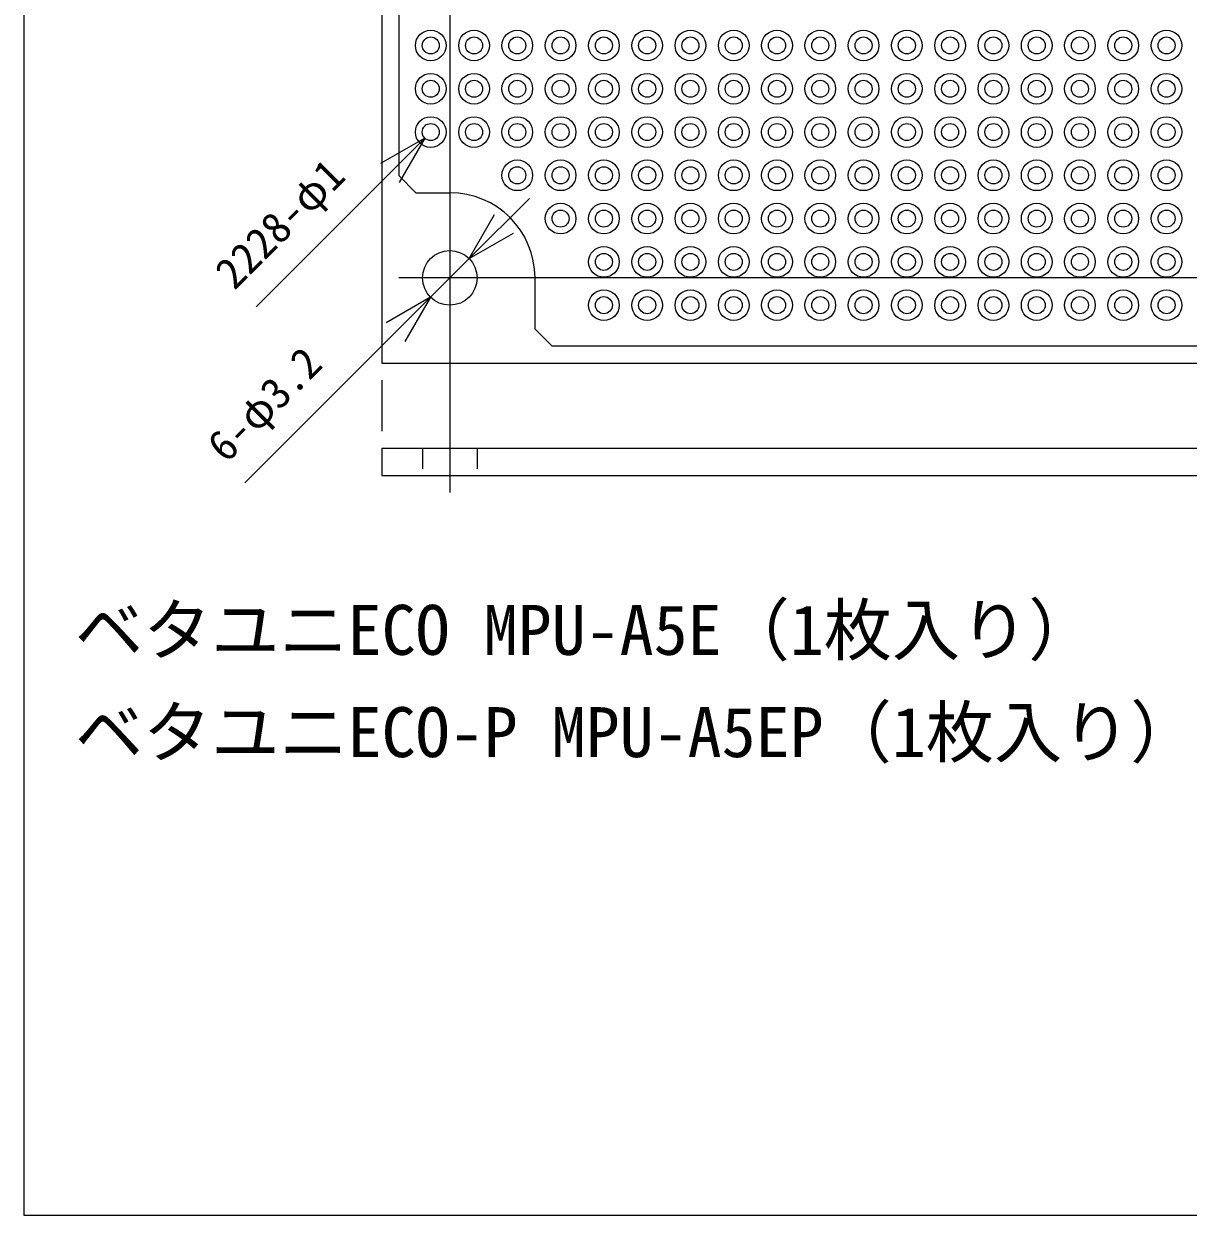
# Model space of a CAD drawing. Units: millimetres on the paper. Extents: x -95 to 95, y -138 to 138.
# Drawn here: x -95 to -26.7, y -138.5 to -68.6 of the extents above; entities that cross this region are included whole.
import ezdxf
from ezdxf.enums import TextEntityAlignment as Align

# ---------------------------------------------------------------- set-up
doc = ezdxf.new("R2010")
doc.units = ezdxf.units.MM
doc.linetypes.add('DASHED1', pattern=[1.8, 1.2, -0.6])
for name, color, linetype in [('0-0', 4, 'Continuous'), ('0-1', 7, 'Continuous'), ('0-2', 7, 'Continuous')]:
    doc.layers.add(name, color=color, linetype=linetype)
doc.styles.add('ＭＳ ゴシック', font='')
doc.styles.get('ＭＳ ゴシック').set_extended_font_data('MS Gothic')

msp = doc.modelspace()

# ---------------------------------------------------------------- linework, layer by layer
at = {"layer": '0-0', "color": 7}
for p, q in [((-95, 138.5), (-95, -138.5)), ((-95, -138.5), (95, -138.5))]:
    msp.add_line(p, q, dxfattribs=at)
at = {"layer": '0-0'}
for p, q in [((-70, 126.5), (-70, -96.1)), ((-71.474, -75.294), (-81.373, -85.193)), ((-71.474, -75.294), (-74.072, -76.794)), ((-71.474, -75.294), (-72.974, -77.892)), ((-68.869, -82.369), (-66.271, -80.869)), ((-68.869, -82.369), (-71.131, -84.631)), ((79, -83.5), (-73, -83.5)), ((-71.131, -84.631), (-82.021, -95.521)), ((-71.131, -84.631), (-73.729, -86.131)), ((-71.131, -84.631), (-72.631, -87.229)), ((-74, -89.5), (-74, -92.5))]:
    msp.add_line(p, q, dxfattribs=at)
msp.add_lwpolyline([(-65.333, -78.833), (-68.869, -82.369), (-67.369, -79.771)], dxfattribs=at)
at = {"layer": '0-1'}
for p, q in [((-73, 10.5), (-73, -77.5)), ((-73, -77.5), (-72, -78.5)), ((-72, -78.5), (-70, -78.5)), ((-65, -86.5), (-65, -83.5)), ((-65, -86.5), (-64, -87.5)), ((64, -87.5), (-64, -87.5)), ((-74, -93.5), (74, -93.5)), ((-74, -93.5), (-74, -95.1)), ((-74, -95.1), (74, -95.1))]:
    msp.add_line(p, q, dxfattribs=at)
at = {"layer": '0-1', "linetype": 'DASHED1'}
for p, q in [((-71.6, -93.5), (-71.6, -95.1)), ((-68.4, -93.5), (-68.4, -95.1))]:
    msp.add_line(p, q, dxfattribs=at)
at = {"layer": '0-1'}
msp.add_lwpolyline([(-74, -88.5), (74, -88.5), (74, 121.5), (-74, 121.5)], close=True, dxfattribs=at)
msp.add_circle((-70, -83.5), 1.6, dxfattribs=at)
msp.add_arc((-70, -83.5), 5, 0, 90, dxfattribs=at)
at = {"layer": '0-2'}
for centre, radius in [((-71.12, -69.86), 0.9), ((-68.58, -69.86), 0.9), ((-66.04, -69.86), 0.9), ((-63.5, -69.86), 0.9), ((-60.96, -69.86), 0.9), ((-58.42, -69.86), 0.9), ((-55.88, -69.86), 0.9), ((-53.34, -69.86), 0.9), ((-50.8, -69.86), 0.9), ((-48.26, -69.86), 0.9), ((-45.72, -69.86), 0.9), ((-43.18, -69.86), 0.9), ((-40.64, -69.86), 0.9), ((-38.1, -69.86), 0.9), ((-35.56, -69.86), 0.9), ((-33.02, -69.86), 0.9), ((-30.48, -69.86), 0.9), ((-27.94, -69.86), 0.9), ((-71.12, -69.86), 0.5), ((-68.58, -69.86), 0.5), ((-66.04, -69.86), 0.5), ((-63.5, -69.86), 0.5), ((-60.96, -69.86), 0.5), ((-58.42, -69.86), 0.5), ((-55.88, -69.86), 0.5), ((-53.34, -69.86), 0.5), ((-50.8, -69.86), 0.5), ((-48.26, -69.86), 0.5), ((-45.72, -69.86), 0.5), ((-43.18, -69.86), 0.5), ((-40.64, -69.86), 0.5), ((-38.1, -69.86), 0.5), ((-35.56, -69.86), 0.5), ((-33.02, -69.86), 0.5), ((-30.48, -69.86), 0.5), ((-27.94, -69.86), 0.5), ((-71.12, -72.4), 0.9), ((-71.12, -72.4), 0.5), ((-68.58, -72.4), 0.9), ((-68.58, -72.4), 0.5), ((-66.04, -72.4), 0.9), ((-66.04, -72.4), 0.5), ((-63.5, -72.4), 0.9), ((-63.5, -72.4), 0.5), ((-60.96, -72.4), 0.9), ((-60.96, -72.4), 0.5), ((-58.42, -72.4), 0.9), ((-58.42, -72.4), 0.5), ((-55.88, -72.4), 0.9), ((-55.88, -72.4), 0.5), ((-53.34, -72.4), 0.9), ((-53.34, -72.4), 0.5), ((-50.8, -72.4), 0.9), ((-50.8, -72.4), 0.5), ((-48.26, -72.4), 0.9), ((-48.26, -72.4), 0.5), ((-45.72, -72.4), 0.9), ((-45.72, -72.4), 0.5), ((-43.18, -72.4), 0.9), ((-43.18, -72.4), 0.5), ((-40.64, -72.4), 0.9), ((-40.64, -72.4), 0.5), ((-38.1, -72.4), 0.9), ((-38.1, -72.4), 0.5), ((-35.56, -72.4), 0.9), ((-35.56, -72.4), 0.5), ((-33.02, -72.4), 0.9), ((-33.02, -72.4), 0.5), ((-30.48, -72.4), 0.9), ((-30.48, -72.4), 0.5), ((-27.94, -72.4), 0.9), ((-27.94, -72.4), 0.5), ((-71.12, -74.94), 0.9), ((-68.58, -74.94), 0.9), ((-66.04, -74.94), 0.9), ((-63.5, -74.94), 0.9), ((-60.96, -74.94), 0.9), ((-58.42, -74.94), 0.9), ((-55.88, -74.94), 0.9), ((-53.34, -74.94), 0.9), ((-50.8, -74.94), 0.9), ((-48.26, -74.94), 0.9), ((-45.72, -74.94), 0.9), ((-43.18, -74.94), 0.9), ((-40.64, -74.94), 0.9), ((-38.1, -74.94), 0.9), ((-35.56, -74.94), 0.9), ((-33.02, -74.94), 0.9), ((-30.48, -74.94), 0.9), ((-27.94, -74.94), 0.9), ((-71.12, -74.94), 0.5), ((-68.58, -74.94), 0.5), ((-66.04, -74.94), 0.5), ((-63.5, -74.94), 0.5), ((-60.96, -74.94), 0.5), ((-58.42, -74.94), 0.5), ((-55.88, -74.94), 0.5), ((-53.34, -74.94), 0.5), ((-50.8, -74.94), 0.5), ((-48.26, -74.94), 0.5), ((-45.72, -74.94), 0.5), ((-43.18, -74.94), 0.5), ((-40.64, -74.94), 0.5), ((-38.1, -74.94), 0.5), ((-35.56, -74.94), 0.5), ((-33.02, -74.94), 0.5), ((-30.48, -74.94), 0.5), ((-27.94, -74.94), 0.5), ((-66.04, -77.48), 0.9), ((-63.5, -77.48), 0.9), ((-60.96, -77.48), 0.9), ((-58.42, -77.48), 0.9), ((-55.88, -77.48), 0.9), ((-53.34, -77.48), 0.9), ((-50.8, -77.48), 0.9), ((-48.26, -77.48), 0.9), ((-45.72, -77.48), 0.9), ((-43.18, -77.48), 0.9), ((-40.64, -77.48), 0.9), ((-38.1, -77.48), 0.9), ((-35.56, -77.48), 0.9), ((-33.02, -77.48), 0.9), ((-30.48, -77.48), 0.9), ((-27.94, -77.48), 0.9), ((-66.04, -77.48), 0.5), ((-63.5, -77.48), 0.5), ((-60.96, -77.48), 0.5), ((-58.42, -77.48), 0.5), ((-55.88, -77.48), 0.5), ((-53.34, -77.48), 0.5), ((-50.8, -77.48), 0.5), ((-48.26, -77.48), 0.5), ((-45.72, -77.48), 0.5), ((-43.18, -77.48), 0.5), ((-40.64, -77.48), 0.5), ((-38.1, -77.48), 0.5), ((-35.56, -77.48), 0.5), ((-33.02, -77.48), 0.5), ((-30.48, -77.48), 0.5), ((-27.94, -77.48), 0.5), ((-63.5, -80.02), 0.9), ((-63.5, -80.02), 0.5), ((-60.96, -80.02), 0.9), ((-60.96, -80.02), 0.5), ((-58.42, -80.02), 0.9), ((-58.42, -80.02), 0.5), ((-55.88, -80.02), 0.9), ((-55.88, -80.02), 0.5), ((-53.34, -80.02), 0.9), ((-53.34, -80.02), 0.5), ((-50.8, -80.02), 0.9), ((-50.8, -80.02), 0.5), ((-48.26, -80.02), 0.9), ((-48.26, -80.02), 0.5), ((-45.72, -80.02), 0.9), ((-45.72, -80.02), 0.5), ((-43.18, -80.02), 0.9), ((-43.18, -80.02), 0.5), ((-40.64, -80.02), 0.9), ((-40.64, -80.02), 0.5), ((-38.1, -80.02), 0.9), ((-38.1, -80.02), 0.5), ((-35.56, -80.02), 0.9), ((-35.56, -80.02), 0.5), ((-33.02, -80.02), 0.9), ((-33.02, -80.02), 0.5), ((-30.48, -80.02), 0.9), ((-30.48, -80.02), 0.5), ((-27.94, -80.02), 0.9), ((-27.94, -80.02), 0.5), ((-60.96, -82.56), 0.9), ((-58.42, -82.56), 0.9), ((-55.88, -82.56), 0.9), ((-53.34, -82.56), 0.9), ((-50.8, -82.56), 0.9), ((-48.26, -82.56), 0.9), ((-45.72, -82.56), 0.9), ((-43.18, -82.56), 0.9), ((-40.64, -82.56), 0.9), ((-38.1, -82.56), 0.9), ((-35.56, -82.56), 0.9), ((-33.02, -82.56), 0.9), ((-30.48, -82.56), 0.9), ((-27.94, -82.56), 0.9), ((-60.96, -82.56), 0.5), ((-58.42, -82.56), 0.5), ((-55.88, -82.56), 0.5), ((-53.34, -82.56), 0.5), ((-50.8, -82.56), 0.5), ((-48.26, -82.56), 0.5), ((-45.72, -82.56), 0.5), ((-43.18, -82.56), 0.5), ((-40.64, -82.56), 0.5), ((-38.1, -82.56), 0.5), ((-35.56, -82.56), 0.5), ((-33.02, -82.56), 0.5), ((-30.48, -82.56), 0.5), ((-27.94, -82.56), 0.5), ((-60.96, -85.1), 0.9), ((-58.42, -85.1), 0.9), ((-55.88, -85.1), 0.9), ((-53.34, -85.1), 0.9), ((-50.8, -85.1), 0.9), ((-48.26, -85.1), 0.9), ((-45.72, -85.1), 0.9), ((-43.18, -85.1), 0.9), ((-40.64, -85.1), 0.9), ((-38.1, -85.1), 0.9), ((-35.56, -85.1), 0.9), ((-33.02, -85.1), 0.9), ((-30.48, -85.1), 0.9), ((-27.94, -85.1), 0.9), ((-60.96, -85.1), 0.5), ((-58.42, -85.1), 0.5), ((-55.88, -85.1), 0.5), ((-53.34, -85.1), 0.5), ((-50.8, -85.1), 0.5), ((-48.26, -85.1), 0.5), ((-45.72, -85.1), 0.5), ((-43.18, -85.1), 0.5), ((-40.64, -85.1), 0.5), ((-38.1, -85.1), 0.5), ((-35.56, -85.1), 0.5), ((-33.02, -85.1), 0.5), ((-30.48, -85.1), 0.5), ((-27.94, -85.1), 0.5)]:
    msp.add_circle(centre, radius, dxfattribs=at)

# ---------------------------------------------------------------- texts
at = {"layer": '0-0', "style": 'ＭＳ ゴシック'}
for s, p in [('2228-φ1', (-82.257, -84.663)), ('6-φ3.2', (-82.728, -94.814))]:
    msp.add_text(s, height=1.833, rotation=45, dxfattribs=at).set_placement(p, align=Align.BOTTOM_LEFT)
at = {"layer": '0-0', "color": 7, "style": 'ＭＳ ゴシック'}
for s, p in [('ベタユニECO MPU-A5E（1枚入り）', (-92, -106.5)), ('ベタユニECO-P MPU-A5EP（1枚入り）', (-92, -112.5))]:
    msp.add_text(s, height=2.933, dxfattribs=at).set_placement(p, align=Align.BOTTOM_LEFT)

doc.saveas('drawing.dxf')
